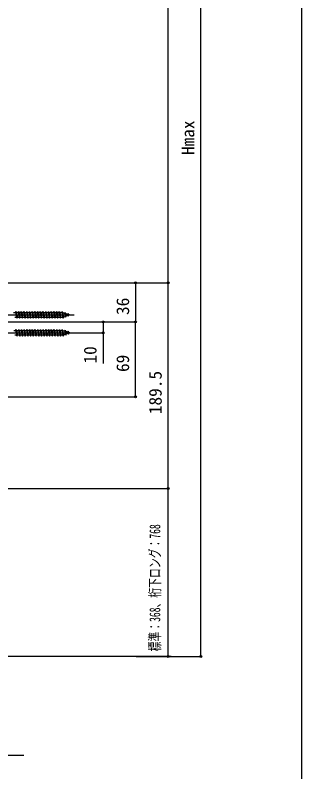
# Model space of a CAD drawing. Units: millimetres, scale not verified. Extents: x -700 to 700, y -1044 to 1037.
# Drawn here: x 436 to 700, y -330 to 368 of the extents above; entities that cross this region are included whole.
import ezdxf
from ezdxf.enums import TextEntityAlignment as Align

# ---------------------------------------------------------------- set-up
doc = ezdxf.new("R2010")
doc.units = ezdxf.units.MM
doc.header["$LTSCALE"] = 6
for name, color, linetype in [('0-4_YKK_12', 2, 'Continuous'), ('0-5_YKK_13', 4, 'Continuous'), ('0-6_YKK_D', 6, 'Continuous'), ('0-7_YKK_ZWAK', 7, 'Continuous'), ('0-8_YSS_K', 3, 'Continuous')]:
    doc.layers.add(name, color=color, linetype=linetype)
doc.styles.add('ＭＳ ゴシック', font='')
doc.styles.get('ＭＳ ゴシック').set_extended_font_data('MS Gothic')

msp = doc.modelspace()

# ---------------------------------------------------------------- linework, layer by layer
at = {"layer": '0-4_YKK_12'}
for p, q in [((388.4, 91.719), (490.509, 91.719)), ((388.5, 75.219), (490.609, 75.219))]:
    msp.add_line(p, q, dxfattribs=at)
at = {"layer": '0-5_YKK_13'}
for p, q in [((434.65, 93.969), (436.4, 93.969)), ((436.9, 94.719), (437.65, 88.719)), ((437.15, 93.969), (438.9, 93.969)), ((437.15, 93.969), (438.15, 89.469)), ((439.4, 94.719), (440.15, 88.719)), ((439.65, 93.969), (441.4, 93.969)), ((439.65, 93.969), (440.65, 89.469)), ((441.9, 94.719), (442.65, 88.719)), ((442.15, 93.969), (442.65, 93.969)), ((442.15, 93.969), (442.65, 91.719)), ((442.65, 93.969), (443.9, 93.969)), ((442.65, 91.719), (443.15, 89.469)), ((444.4, 94.719), (445.15, 88.719)), ((444.65, 93.969), (446.4, 93.969)), ((444.65, 93.969), (445.65, 89.469)), ((446.9, 94.719), (447.65, 88.719)), ((447.15, 93.969), (448.9, 93.969)), ((447.15, 93.969), (448.15, 89.469)), ((449.4, 94.719), (450.15, 88.719)), ((449.65, 93.969), (451.4, 93.969)), ((449.65, 93.969), (450.65, 89.469)), ((451.9, 94.719), (452.65, 88.719)), ((452.15, 93.969), (453.9, 93.969)), ((452.15, 93.969), (453.15, 89.469)), ((454.4, 94.719), (455.15, 88.719)), ((454.65, 93.969), (456.4, 93.969)), ((454.65, 93.969), (455.65, 89.469)), ((456.4, 93.969), (457.4, 89.469)), ((456.9, 94.719), (457.65, 88.719)), ((457.15, 93.969), (457.65, 93.969)), ((457.15, 93.969), (457.65, 91.719)), ((457.65, 93.969), (458.9, 93.969)), ((457.65, 91.719), (458.15, 89.469)), ((459.4, 94.719), (460.15, 88.719)), ((459.65, 93.969), (461.4, 93.969)), ((459.65, 93.969), (460.65, 89.469)), ((461.9, 94.719), (462.65, 88.719)), ((462.15, 93.969), (463.9, 93.969)), ((462.15, 93.969), (463.15, 89.469)), ((464.4, 94.719), (465.15, 88.719)), ((464.65, 93.969), (466.4, 93.969)), ((464.65, 93.969), (465.65, 89.469)), ((466.9, 94.719), (467.65, 88.719)), ((467.15, 93.969), (468.9, 93.969)), ((467.15, 93.969), (468.15, 89.469)), ((469.4, 94.719), (470.15, 88.719)), ((469.65, 93.969), (471.4, 93.969)), ((469.65, 93.969), (470.65, 89.469)), ((471.9, 94.719), (472.65, 88.719)), ((472.15, 93.969), (473.9, 93.969)), ((472.15, 93.969), (473.15, 89.469)), ((474.4, 94.719), (475.15, 88.719)), ((474.65, 93.969), (476.4, 93.969)), ((474.65, 93.969), (475.65, 89.469)), ((476.9, 94.719), (477.65, 88.719)), ((477.15, 93.969), (477.65, 93.969)), ((477.15, 93.969), (477.65, 91.719)), ((477.65, 93.969), (478.9, 93.969)), ((477.65, 91.719), (478.15, 89.469)), ((479.4, 94.719), (480.15, 88.719)), ((479.65, 93.969), (480.65, 89.469)), ((481.986, 94.032), (481.527, 93.397)), ((481.527, 93.397), (482.22, 90.279)), ((481.986, 94.032), (482.339, 93.117)), ((481.986, 94.032), (482.54, 89.597)), ((482.339, 93.117), (484.234, 92.464)), ((482.339, 93.117), (482.917, 90.519)), ((484.542, 91.079), (482.917, 90.519)), ((484.598, 93.132), (484.234, 92.464)), ((484.234, 92.464), (484.542, 91.079)), ((484.937, 90.422), (484.542, 91.079)), ((484.598, 93.132), (485.046, 92.185)), ((484.598, 93.132), (484.937, 90.422)), ((484.937, 90.422), (485.239, 91.319)), ((485.046, 92.185), (486.4, 91.719)), ((485.046, 92.185), (485.239, 91.319)), ((486.4, 91.719), (485.239, 91.319)), ((437.4, 89.469), (435.65, 89.469)), ((439.9, 89.469), (438.15, 89.469)), ((442.4, 89.469), (440.65, 89.469)), ((442.4, 89.469), (442.65, 88.719)), ((442.65, 88.719), (443.15, 89.469)), ((444.9, 89.469), (443.15, 89.469)), ((447.4, 89.469), (445.65, 89.469)), ((449.9, 89.469), (448.15, 89.469)), ((452.4, 89.469), (450.65, 89.469)), ((454.9, 89.469), (453.15, 89.469)), ((457.4, 89.469), (455.65, 89.469)), ((459.9, 89.469), (458.15, 89.469)), ((462.4, 89.469), (460.65, 89.469)), ((464.9, 89.469), (463.15, 89.469)), ((467.4, 89.469), (465.65, 89.469)), ((469.9, 89.469), (468.15, 89.469)), ((472.4, 89.469), (470.65, 89.469)), ((474.9, 89.469), (473.15, 89.469)), ((477.4, 89.469), (475.65, 89.469)), ((477.4, 89.469), (477.65, 88.719)), ((477.65, 88.719), (478.15, 89.469)), ((479.866, 89.469), (478.15, 89.469)), ((479.898, 89.48), (479.866, 89.469)), ((482.22, 90.279), (480.594, 89.72)), ((482.54, 89.597), (482.22, 90.279)), ((482.54, 89.597), (482.917, 90.519)), ((434.75, 77.469), (436.5, 77.469)), ((437, 78.219), (437.75, 72.219)), ((437.25, 77.469), (439, 77.469)), ((437.25, 77.469), (438.25, 72.969)), ((439.5, 78.219), (440.25, 72.219)), ((439.75, 77.469), (441.5, 77.469)), ((439.75, 77.469), (440.75, 72.969)), ((442, 78.219), (442.75, 72.219)), ((442.25, 77.469), (442.75, 77.469)), ((442.25, 77.469), (442.75, 75.219)), ((442.75, 77.469), (444, 77.469)), ((444.5, 78.219), (445.25, 72.219)), ((444.75, 77.469), (446.5, 77.469)), ((444.75, 77.469), (445.75, 72.969)), ((447, 78.219), (447.75, 72.219)), ((447.25, 77.469), (449, 77.469)), ((447.25, 77.469), (448.25, 72.969)), ((449.5, 78.219), (450.25, 72.219)), ((449.75, 77.469), (451.5, 77.469)), ((449.75, 77.469), (450.75, 72.969)), ((452, 78.219), (452.75, 72.219)), ((452.25, 77.469), (454, 77.469)), ((452.25, 77.469), (453.25, 72.969)), ((454.5, 78.219), (455.25, 72.219)), ((454.75, 77.469), (456.5, 77.469)), ((454.75, 77.469), (455.75, 72.969)), ((456.5, 77.469), (457.5, 72.969)), ((457, 78.219), (457.75, 72.219)), ((457.25, 77.469), (457.75, 77.469)), ((457.25, 77.469), (457.75, 75.219)), ((457.75, 77.469), (459, 77.469)), ((459.5, 78.219), (460.25, 72.219)), ((459.75, 77.469), (461.5, 77.469)), ((459.75, 77.469), (460.75, 72.969)), ((462, 78.219), (462.75, 72.219)), ((462.25, 77.469), (464, 77.469)), ((462.25, 77.469), (463.25, 72.969)), ((464.5, 78.219), (465.25, 72.219)), ((464.75, 77.469), (466.5, 77.469)), ((464.75, 77.469), (465.75, 72.969)), ((467, 78.219), (467.75, 72.219)), ((467.25, 77.469), (469, 77.469)), ((467.25, 77.469), (468.25, 72.969)), ((469.5, 78.219), (470.25, 72.219)), ((469.75, 77.469), (471.5, 77.469)), ((469.75, 77.469), (470.75, 72.969)), ((472, 78.219), (472.75, 72.219)), ((472.25, 77.469), (474, 77.469)), ((472.25, 77.469), (473.25, 72.969)), ((474.5, 78.219), (475.25, 72.219)), ((474.75, 77.469), (476.5, 77.469)), ((474.75, 77.469), (475.75, 72.969)), ((477, 78.219), (477.75, 72.219)), ((477.25, 77.469), (477.75, 77.469)), ((477.25, 77.469), (477.75, 75.219)), ((477.75, 77.469), (479, 77.469)), ((479.5, 78.219), (480.25, 72.219)), ((479.75, 77.469), (480.75, 72.969)), ((482.086, 77.532), (481.627, 76.897)), ((481.627, 76.897), (482.32, 73.779)), ((482.086, 77.532), (482.439, 76.617)), ((482.086, 77.532), (482.64, 73.097)), ((437.5, 72.969), (435.75, 72.969)), ((440, 72.969), (438.25, 72.969)), ((442.5, 72.969), (440.75, 72.969)), ((442.5, 72.969), (442.75, 72.219)), ((442.75, 75.219), (443.25, 72.969)), ((442.75, 72.219), (443.25, 72.969)), ((445, 72.969), (443.25, 72.969)), ((447.5, 72.969), (445.75, 72.969)), ((450, 72.969), (448.25, 72.969)), ((452.5, 72.969), (450.75, 72.969)), ((455, 72.969), (453.25, 72.969)), ((457.5, 72.969), (455.75, 72.969)), ((457.75, 75.219), (458.25, 72.969)), ((460, 72.969), (458.25, 72.969)), ((462.5, 72.969), (460.75, 72.969)), ((465, 72.969), (463.25, 72.969)), ((467.5, 72.969), (465.75, 72.969)), ((470, 72.969), (468.25, 72.969)), ((472.5, 72.969), (470.75, 72.969)), ((475, 72.969), (473.25, 72.969)), ((477.5, 72.969), (475.75, 72.969)), ((477.5, 72.969), (477.75, 72.219)), ((477.75, 75.219), (478.25, 72.969)), ((477.75, 72.219), (478.25, 72.969)), ((479.966, 72.969), (478.25, 72.969)), ((479.998, 72.98), (479.966, 72.969)), ((482.32, 73.779), (480.694, 73.22)), ((482.64, 73.097), (482.32, 73.779)), ((482.439, 76.617), (484.334, 75.964)), ((482.439, 76.617), (483.017, 74.019)), ((482.64, 73.097), (483.017, 74.019)), ((484.642, 74.579), (483.017, 74.019)), ((484.698, 76.632), (484.334, 75.964)), ((484.334, 75.964), (484.642, 74.579)), ((485.037, 73.922), (484.642, 74.579)), ((484.698, 76.632), (485.146, 75.685)), ((484.698, 76.632), (485.037, 73.922)), ((485.037, 73.922), (485.339, 74.819)), ((485.146, 75.685), (486.5, 75.219)), ((485.146, 75.685), (485.339, 74.819)), ((486.5, 75.219), (485.339, 74.819))]:
    msp.add_line(p, q, dxfattribs=at)
for points in [[(436.4, 93.969), (436.9, 94.719), (437.15, 93.969)], [(436.4, 93.969), (437.4, 89.469), (437.65, 88.719), (438.15, 89.469)], [(438.9, 93.969), (439.4, 94.719), (439.65, 93.969)], [(438.9, 93.969), (439.9, 89.469), (440.15, 88.719), (440.65, 89.469)], [(441.4, 93.969), (441.9, 94.719), (442.15, 93.969)], [(441.4, 93.969), (442.4, 89.469), (442.65, 88.719)], [(443.9, 93.969), (444.4, 94.719), (444.65, 93.969)], [(443.9, 93.969), (444.9, 89.469), (445.15, 88.719), (445.65, 89.469)], [(446.4, 93.969), (446.9, 94.719), (447.15, 93.969)], [(446.4, 93.969), (447.4, 89.469), (447.65, 88.719), (448.15, 89.469)], [(448.9, 93.969), (449.4, 94.719), (449.65, 93.969)], [(448.9, 93.969), (449.9, 89.469), (450.15, 88.719), (450.65, 89.469)], [(451.4, 93.969), (451.9, 94.719), (452.15, 93.969)], [(451.4, 93.969), (452.4, 89.469), (452.65, 88.719), (453.15, 89.469)], [(453.9, 93.969), (454.4, 94.719), (454.65, 93.969)], [(453.9, 93.969), (454.9, 89.469), (455.15, 88.719), (455.65, 89.469)], [(456.4, 93.969), (456.9, 94.719), (457.15, 93.969)], [(458.9, 93.969), (459.4, 94.719), (459.65, 93.969)], [(458.9, 93.969), (459.9, 89.469), (460.15, 88.719), (460.65, 89.469)], [(461.4, 93.969), (461.9, 94.719), (462.15, 93.969)], [(461.4, 93.969), (462.4, 89.469), (462.65, 88.719), (463.15, 89.469)], [(463.9, 93.969), (464.4, 94.719), (464.65, 93.969)], [(463.9, 93.969), (464.9, 89.469), (465.15, 88.719), (465.65, 89.469)], [(466.4, 93.969), (466.9, 94.719), (467.15, 93.969)], [(466.4, 93.969), (467.4, 89.469), (467.65, 88.719), (468.15, 89.469)], [(468.9, 93.969), (469.4, 94.719), (469.65, 93.969)], [(468.9, 93.969), (469.9, 89.469), (470.15, 88.719), (470.65, 89.469)], [(471.4, 93.969), (471.9, 94.719), (472.15, 93.969)], [(471.4, 93.969), (472.4, 89.469), (472.65, 88.719), (473.15, 89.469)], [(473.9, 93.969), (474.4, 94.719), (474.65, 93.969)], [(473.9, 93.969), (474.9, 89.469), (475.15, 88.719), (475.65, 89.469)], [(476.4, 93.969), (476.9, 94.719), (477.15, 93.969)], [(476.4, 93.969), (477.4, 89.469), (477.65, 88.719)], [(478.9, 93.969), (479.4, 94.719), (479.65, 93.969)], [(478.9, 93.969), (479.9, 89.469), (480.15, 88.719), (480.65, 89.469)], [(479.65, 93.969), (479.866, 93.969), (481.527, 93.397)], [(457.4, 89.469), (457.65, 88.719), (458.15, 89.469)], [(436.5, 77.469), (437, 78.219), (437.25, 77.469)], [(436.5, 77.469), (437.5, 72.969), (437.75, 72.219), (438.25, 72.969)], [(439, 77.469), (439.5, 78.219), (439.75, 77.469)], [(439, 77.469), (440, 72.969), (440.25, 72.219), (440.75, 72.969)], [(441.5, 77.469), (442, 78.219), (442.25, 77.469)], [(441.5, 77.469), (442.5, 72.969), (442.75, 72.219)], [(444, 77.469), (444.5, 78.219), (444.75, 77.469)], [(444, 77.469), (445, 72.969), (445.25, 72.219), (445.75, 72.969)], [(446.5, 77.469), (447, 78.219), (447.25, 77.469)], [(446.5, 77.469), (447.5, 72.969), (447.75, 72.219), (448.25, 72.969)], [(449, 77.469), (449.5, 78.219), (449.75, 77.469)], [(449, 77.469), (450, 72.969), (450.25, 72.219), (450.75, 72.969)], [(451.5, 77.469), (452, 78.219), (452.25, 77.469)], [(451.5, 77.469), (452.5, 72.969), (452.75, 72.219), (453.25, 72.969)], [(454, 77.469), (454.5, 78.219), (454.75, 77.469)], [(454, 77.469), (455, 72.969), (455.25, 72.219), (455.75, 72.969)], [(456.5, 77.469), (457, 78.219), (457.25, 77.469)], [(459, 77.469), (459.5, 78.219), (459.75, 77.469)], [(459, 77.469), (460, 72.969), (460.25, 72.219), (460.75, 72.969)], [(461.5, 77.469), (462, 78.219), (462.25, 77.469)], [(461.5, 77.469), (462.5, 72.969), (462.75, 72.219), (463.25, 72.969)], [(464, 77.469), (464.5, 78.219), (464.75, 77.469)], [(464, 77.469), (465, 72.969), (465.25, 72.219), (465.75, 72.969)], [(466.5, 77.469), (467, 78.219), (467.25, 77.469)], [(466.5, 77.469), (467.5, 72.969), (467.75, 72.219), (468.25, 72.969)], [(469, 77.469), (469.5, 78.219), (469.75, 77.469)], [(469, 77.469), (470, 72.969), (470.25, 72.219), (470.75, 72.969)], [(471.5, 77.469), (472, 78.219), (472.25, 77.469)], [(471.5, 77.469), (472.5, 72.969), (472.75, 72.219), (473.25, 72.969)], [(474, 77.469), (474.5, 78.219), (474.75, 77.469)], [(474, 77.469), (475, 72.969), (475.25, 72.219), (475.75, 72.969)], [(476.5, 77.469), (477, 78.219), (477.25, 77.469)], [(476.5, 77.469), (477.5, 72.969), (477.75, 72.219)], [(479, 77.469), (479.5, 78.219), (479.75, 77.469)], [(479, 77.469), (480, 72.969), (480.25, 72.219), (480.75, 72.969)], [(479.75, 77.469), (479.966, 77.469), (481.627, 76.897)], [(457.5, 72.969), (457.75, 72.219), (458.25, 72.969)]]:
    msp.add_lwpolyline(points, dxfattribs=at)
at = {"layer": '0-6_YKK_D'}
for p, q in [((607, -223.281), (607, 756.294)), ((577, 121.219), (577, 681.273)), ((396.5, 121.219), (578, 121.219)), ((396.5, 121.219), (578, 121.219)), ((396.5, 121.219), (548, 121.219)), ((547, 121.219), (547, 85.219)), ((577, -68.281), (577, 121.219)), ((400, 85.219), (548, 85.219)), ((400, 85.219), (548, 85.219)), ((400, 85.219), (518, 85.219)), ((547, 16.219), (547, 85.219)), ((487.5, 75.219), (518, 75.219)), ((400.2, 16.219), (548, 16.219)), ((366, -68.281), (578, -68.281)), ((366, -68.281), (578, -68.281)), ((577, -223.281), (577, -68.281)), ((547.5, -223.281), (608, -223.281))]:
    msp.add_line(p, q, dxfattribs=at)
for points in [[(517, 85.219), (517, 75.219), (517, 46.819)], [(365, -314.053), (399.5, -314.053), (444.173, -314.053)]]:
    msp.add_lwpolyline(points, dxfattribs=at)
for centre in [(547, 121.219), (577, 121.219), (577, 121.219), (517, 85.219), (547, 85.219), (547, 85.219), (517, 75.219), (547, 16.219), (577, -68.281), (577, -68.281), (577, -223.281), (607, -223.281)]:
    msp.add_circle(centre, 0.85, dxfattribs=at)
at = {"layer": '0-7_YKK_ZWAK'}
msp.add_lwpolyline([(-700, -1043.7), (700, -1043.7), (700, 996.3)], dxfattribs=at)
at = {"layer": '0-8_YSS_K'}
msp.add_line((579.627, -223.281), (235.773, -223.281), dxfattribs=at)

# ---------------------------------------------------------------- texts
at = {"layer": '0-6_YKK_D', "style": 'ＭＳ ゴシック'}
for s, p in [('Hmax', (604.5, 239.052)), ('36', (544.5, 91.628)), ('10', (514.5, 46.864)), ('69', (544.5, 39.082)), ('189.5', (574.5, 0.196))]:
    msp.add_text(s, height=11.73, rotation=90, dxfattribs=at).set_placement(p, align=Align.BOTTOM_LEFT)
at = {"layer": '0-6_YKK_D', "style": 'ＭＳ ゴシック', "width": 0.65}
msp.add_text('標準：368、桁下ロング：768', height=9.971, rotation=90, dxfattribs=at).set_placement((572.645, -218.51), align=Align.BOTTOM_LEFT)

doc.saveas('drawing.dxf')
